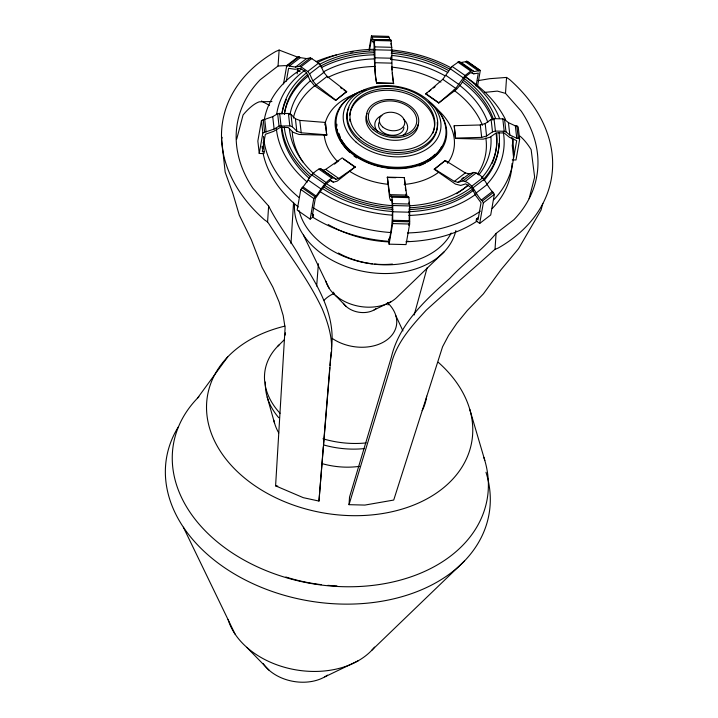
<?xml version="1.0" encoding="UTF-8"?>
<svg xmlns="http://www.w3.org/2000/svg" width="718" height="718" viewBox="0 0 718 718"><rect width="100%" height="100%" fill="white"/><g stroke="black" fill="none" stroke-linecap="round" stroke-linejoin="round"><path stroke-width="1.08" d="M389.075 244.165L392.701 223.594L392.728 205.528L391.938 197.199L391.552 196.077L390.377 196.544L389.73 194.641L387.352 177.14L404.306 177.57L406.684 195.072L407.339 196.974L408.515 196.508L408.901 197.629L409.682 205.958L409.655 224.025L406.029 244.596L389.075 244.165L389.039 238.708L389.201 240.153C392.261 226.942 393.141 213.291 391.741 199.819L390.475 200.322L389.578 197.701L387.352 177.14M409.287 208.121L409.179 221.144M298.123 57.323L279.123 50.063L275.775 51.463A166.827 118.991 10 0 0 264.466 219.834L267.572 222.006L268.9 223.801C286.913 251.991 307.968 278.476 322.238 308.866C328.772 324.68 333.978 341.956 330.621 359.179L318.963 501.065L303.292 497.673L275.595 485.844L285.1 327.866L283.188 315.57L279.087 301.91L272.858 287.119L261.989 267.222L251.282 239.659L239.291 215.131L233.063 194.039L225.165 172.141L221.638 139.498L222.194 137.326M373.046 39.472L390.906 40.064C393.123 54.389 390.457 69.063 393.644 83.396L376.69 82.974C373.495 68.632 376.16 53.958 373.943 39.634L373.046 39.472L371.448 35.9L368.962 49.973M285.279 335.073L285.414 332.847M290.987 243.581L293.563 202.297M267.572 222.006L268.64 206.066L252.88 188.269A152.045 108.445 10 0 1 260.167 79.761L278.054 66.002L285.288 65.598L287.335 66.316M278.054 66.002L279.123 50.063M318.963 501.065L323.306 446.713M542.826 203.409L541.013 210.141L518.522 248.715L501.029 269.699L483.411 293.85L467.292 310.508L456.836 323.297L448.544 335.459L442.557 346.803L393.724 500.051L364.888 505.077L349.02 504.673L349.531 497.089L391.373 357.079C399.199 324.222 425.307 299.945 449.755 278.467C464.393 262.6 482.37 250.115 496.084 233.422L513.962 219.672A152.045 108.445 10 0 0 521.25 111.164L505.499 93.358L497.35 91.105L484.506 92.416M349.02 504.673L390.745 366.413C395.376 344.066 411.199 326.394 426.241 310.176C448.274 290.018 471.08 270.803 493.275 250.788L495.016 249.361L496.084 233.422M505.499 93.358L506.567 77.427L489.703 78.693L477.811 80.667M316.674 286.015L318.397 263.739M333.394 294.362L333.574 292.127M323.486 444.487L329.786 367.661M329.966 365.435L331.061 352.08M331.366 348.813C336.006 316.701 318.666 286.635 301.901 260.688C291.93 241.778 278.126 225.21 268.64 206.066M264.287 151.561L262.321 151.516L265.355 134.302L273.729 131.304L280.388 127.337L288.268 127.535L293.016 132.238L299.074 134.481L326.735 135.181L325.389 122.437L299.801 120.409L295.412 118.784L290.996 114.404L288.403 113.453L277.651 113.722L272.723 116.657L261.469 120.507L257.843 141.078L259.252 153.472L263.937 153.598L264.287 151.561L263.237 142.263M259.252 153.472L262.878 132.911L261.469 120.507M283.52 83.934L286.76 65.535L297.764 57.072L299.128 56.821L300.295 57.637L306.541 58.58L310.445 57.88L318.693 63.04L320.641 65.401L323.854 72.401L327.157 76.404L346.686 91.59L335.62 100.394L314.448 85.604L309.898 80.093L306.451 72.563L300.42 68.345L295.152 69.296L288.6 68.309L286.329 81.215M297.135 73.828L298.087 68.452M322.965 170.202L325.721 169.385L342.235 157.87L355.213 166.944L338.708 178.45L335.952 179.276L320.363 168.542C311.002 172.248 307.412 182.668 300.797 189.489L297.171 210.06L310.158 219.125L313.192 216.791L313.551 214.754L311.818 213.551M325.389 122.437L326.241 130.829M310.158 219.125L313.784 198.554C320.39 191.733 323.98 181.313 333.349 177.606L335.952 179.276M335.62 100.394L346.686 91.59M369.537 49.964L371.439 39.212L372.642 41.725L373.863 41.94C374.742 55.717 373.8 69.619 376.627 83.315M313.551 214.754L312.267 215.741L315.31 198.536L325.514 184.355L330.621 180.424L333.412 182.219L337.218 181.089L355.213 166.944M404.306 177.57L405.087 185.361M476.034 86.025L478.314 73.119L473.808 73.828L470.685 72.662L465.578 76.593L461.171 83.925L456.639 89.212L438.698 103.006L425.72 93.941L442.773 79.33L452.098 66.424L458.91 61.64L461.225 62.502L474.203 71.576L480.306 70.436L477.443 86.681M408.82 225.524L409.197 223.37M438.698 103.006L455.759 88.404L465.085 75.489L470.775 71.109L471.897 70.714L474.203 71.576M476.492 218.882L478 219.941L481.033 202.736L475.612 195.359L471.798 188.071L465.767 183.853L460.714 185.441L455.418 184.086L434.246 169.295L445.313 160.482L465.327 172.921L469.159 173.909L473.862 172.428C484.596 174.357 486.23 186.384 493.356 192.505L494.343 194.39L490.717 214.96L479.714 223.424L476.133 220.92L476.492 218.882L478.179 217.581M434.246 169.295L445.313 160.482M512.257 159.89L516 159.988L519.635 139.418L518.225 127.014L516.879 125.91L515.345 125.874L508.425 122.634L504.575 119.475L502.797 118.883L494.011 118.667L491.112 119.484L485.197 123.595L480.27 124.977L454.207 125.704L455.544 138.448L483.196 139.148L489.999 137.228L496.353 132.812L504.224 133.009L509.439 137.282L516.682 140.674L513.648 157.879L512.248 145.485L513.388 139.032M455.544 138.448L454.207 125.704M479.714 223.424L483.34 202.853L482.352 200.968C475.226 194.847 473.593 182.821 462.859 180.891L458.156 182.372L454.323 181.385L434.309 168.945M236.707 139.077L243.079 114.961A100.287 29.429 -71.3 0 1 259.27 101.821L271.934 101.534M388.025 304.979L388.591 302.808M529.121 198.635L534.641 177.14L531.14 149.613A100.287 39.337 84.5 0 0 519.958 136.097M414.16 315.049L427.147 267.724M197.405 398.266L227.696 356.927M277.399 346.597L284.534 339.515M443.984 251.973L397.548 296.722A39.75 28.352 10 0 1 357.34 305.94A39.75 28.352 10 0 1 325.81 281.196M371.565 650.499L464.447 561.009M286.76 65.535L288.124 65.284L299.128 56.821M288.124 65.284L289.3 66.101L300.295 57.637M289.3 66.101L295.547 67.043L306.541 58.58M295.547 67.043L299.442 66.343L310.445 57.88M299.442 66.343L300.977 66.81L311.971 58.346M300.977 66.81L307.699 71.504L318.693 63.04M335.683 100.053L316.153 84.859L312.851 80.865L309.646 73.855L320.641 65.401M312.851 80.865L323.854 72.401M316.153 84.859L327.157 76.404M461.225 62.502L467.319 61.371L480.306 70.436M334.48 164.126L338.752 160.841M425.72 93.941L427.425 92.622M429.131 91.312L430.845 89.992M433.403 88.027L435.108 86.707M454.323 181.385L465.327 172.921M461.845 178.773L463.586 177.436M458.156 182.372L469.159 173.909M462.859 180.891L473.862 172.428M465.12 181.474L476.124 173.011M471.843 186.168L482.846 177.705M473.189 187.712L484.183 179.249M476.007 193.106L487.01 184.643M481.186 200.142L492.18 191.679M482.352 200.968L493.356 192.505M483.34 202.853L494.343 194.39M455.607 138.098L481.679 137.38L486.598 135.989L492.512 131.879L495.42 131.062L504.198 131.286L505.984 131.87L509.834 135.029L516.754 138.269L518.288 138.305L519.635 139.418M262.878 132.911L274.123 129.061L279.051 126.117L289.803 125.847L292.397 126.808L296.812 131.179L301.21 132.803L326.789 134.831M374.141 309.916L390.888 301.847M324.76 676.886L358.255 660.748M495.016 249.361L498.364 247.961A166.827 118.991 10 0 0 509.672 79.59L506.567 77.427M371.448 35.9L388.716 36.385L390 39.903M371.888 37.076L388.851 37.507M373.943 39.634L390.906 40.064M374.195 40.468L391.157 40.899M372.642 41.725L374.769 41.779M374.922 46.885L391.875 47.316M374.993 49.784L391.947 50.215M374.67 57.808L391.633 58.23M374.787 62.708L391.75 63.139M376.69 82.974L393.644 83.396M387.289 177.481L395.771 177.696M389.73 194.641L406.684 195.072M391.552 196.077L408.515 196.508M403.103 196.867L407.339 196.974M391.938 197.199L408.901 197.629M390.475 200.322L392.593 200.376M392.665 203.616L409.628 204.047M392.728 205.528L409.682 205.958M392.549 211.783L409.511 212.214M392.629 220.282L409.592 220.713M392.764 221.404L409.718 221.835M392.701 223.594L409.655 224.025M275.595 485.844L277.776 486.104M297.252 70.319L300.124 71.638M261.415 101.014L269.492 105.375M466.512 61.066L479.498 70.131M465.524 61.829L478.502 70.903M458.91 61.64L471.897 70.714M457.788 62.044L470.775 71.109M472.076 72.617L473.808 73.828M452.098 66.424L465.085 75.489M450.159 68.677L463.137 77.75M446.058 75.507L459.044 84.571M442.773 79.33L455.759 88.404M425.774 93.591L438.761 102.665M340.449 87.623L342.208 88.852M343.976 90.082L346.623 91.931M445.25 160.832L447.897 162.681M343.796 159.351L355.159 167.285M325.721 169.385L338.708 178.45M320.363 168.542L333.349 177.606M318.738 169.017L331.725 178.091M329.948 179.796L333.412 182.219M313.048 173.406L326.026 182.471M311.729 174.878L324.716 183.952M308.345 180.119L321.332 189.184M302.978 186.886L315.956 195.96M301.982 187.649L314.969 196.723M300.797 189.489L313.784 198.554M335.153 295.143L346.282 306.559M246.786 647.34L269.026 670.181M307.699 71.504L309.646 73.855M303.445 235.073L329.293 288.51M183.359 527.2L235.055 634.084M395.869 315.732L402.942 330.926M469.76 409.314L484.812 460.462M267.186 397.045L274.59 423.306M516.879 125.91L518.288 138.305M515.345 125.874L516.754 138.269M508.425 122.634L509.834 135.029M504.575 119.475L505.984 131.87M502.797 118.883L504.198 131.286M494.011 118.667L495.42 131.062M491.112 119.484L492.512 131.879M485.197 123.595L486.598 135.989M480.27 124.977L481.679 137.38M390.933 43.331L391.148 45.252M408.919 202.171L409.134 204.091M391.66 66.72L392.019 69.915M392.378 73.101L393.581 83.746M405.329 187.488L405.697 190.683M406.056 193.869L406.298 195.996M326.34 131.753L326.735 135.181M299.801 120.409L301.21 132.803M295.412 118.784L296.812 131.179M290.996 114.404L292.397 126.808M288.403 113.453L289.803 125.847M279.625 113.229L281.025 125.623M277.651 113.722L279.051 126.117M272.723 116.657L274.123 129.061M264.727 119.52L266.136 131.915M263.192 119.475L264.601 131.879M263.111 146.364L263.344 148.429M391.13 56.749L391.202 59.657M387.37 302.556A39.75 28.352 10 0 1 385.431 340.924A39.75 28.352 10 0 1 332.246 338.42M324.132 300.205A39.75 28.352 10 0 1 334.355 293.303M359.359 466.359A67.07 47.837 10 0 1 322.454 463.729M278.737 432.882A67.07 47.837 10 0 1 273.809 420.147M426.654 396.174A81.843 58.373 10 0 1 422.166 410.651M366.171 442.916A81.843 58.373 10 0 1 322.938 438.77M280.038 413.272A81.843 58.373 10 0 1 279.625 344.416M364.511 448.57A79.626 56.794 10 0 1 323.423 444.882M278.746 417.732A79.626 56.794 10 0 1 265.489 382.021M375.936 308.722A19.88 14.181 10 0 1 343.348 303.247M455.867 230.55A81.843 58.373 10 0 1 367.212 272.095A81.843 58.373 10 0 1 294.533 204.558M451.245 233.054A79.626 56.794 10 0 1 370.183 263.677A79.626 56.794 10 0 1 299.11 210.643M392.432 264.071A69.332 49.452 10 0 1 374.59 264.044M372.355 263.802A69.332 49.452 10 0 1 338.429 253.032M435.988 108.283A65.67 46.841 10 0 1 447.592 163.264M438.581 172.284A65.67 46.841 10 0 1 404.18 184.427M388.241 184.311A65.67 46.841 10 0 1 349.361 171.126M337.137 161.092A65.67 46.841 10 0 1 324.204 134.526M324.751 124.977A65.67 46.841 10 0 1 356.254 93.708M429.077 101.803A56.228 40.109 10 0 1 427.3 161.756A56.228 40.109 10 0 1 344.945 147.046A56.228 40.109 10 0 1 364.286 90.235M430.118 102.539A55.412 39.517 10 0 1 425.559 161.155A55.412 39.517 10 0 1 344.945 145.009A55.412 39.517 10 0 1 365.866 89.678M441.471 146.831A53.994 38.512 10 0 1 427.381 161.9M425.586 162.923A53.994 38.512 10 0 1 419.007 165.903M356.693 157.915A53.994 38.512 10 0 1 354.028 156.012M349.908 152.584A53.994 38.512 10 0 1 337.02 129.285M336.832 126.215A53.994 38.512 10 0 1 336.895 124.205M434.955 154.307A53.177 37.928 10 0 1 385.27 167.411A53.177 37.928 10 0 1 341.373 139.489M340.44 137.515A53.177 37.928 10 0 1 338.986 133.539M418.235 124.385A26.378 18.812 10 0 1 387.424 139.489A26.378 18.812 10 0 1 367.158 113.327M403.408 119.071A16.55 11.802 10 0 1 403.058 135.307M377.74 131.654A16.55 11.802 10 0 1 381.886 115.454M403.938 127.553A12.807 9.137 10 0 1 388.976 134.894A12.807 9.137 10 0 1 379.14 122.186M437.244 122.383A45.647 32.561 10 0 1 386.948 153.392A45.647 32.561 10 0 1 348.939 107.547M349.935 121.18A42.748 30.488 10 0 1 349.711 119.143M349.792 115.149A42.748 30.488 10 0 1 399.657 91.653A42.748 30.488 10 0 1 432.9 133.135M512.078 163.444A126.126 89.956 10 0 1 492.189 208.561M476.923 221.207A126.126 89.956 10 0 1 405.966 241.733M388.483 241.293A126.126 89.956 10 0 1 312.456 217.033M298.239 206.937A126.126 89.956 10 0 1 263.003 152.826M262.294 148.464A126.126 89.956 10 0 1 262.052 146.275M511.934 137.282A126.126 89.956 10 0 1 493.742 199.775M480.36 211.137A126.126 89.956 10 0 1 407.51 232.946M391.13 232.578A126.126 89.956 10 0 1 313.066 207.655M298.966 197.477A126.126 89.956 10 0 1 263.506 136.402M264.43 118.937A126.126 89.956 10 0 1 301.363 69.224M316.108 61.613A126.126 89.956 10 0 1 336.419 54.873M350.671 52.118A126.126 89.956 10 0 1 352.915 51.813M465.74 77.023A126.126 89.956 10 0 1 505.571 119.673M503.318 132.022A114.898 81.951 10 0 1 486.804 184.454M476.249 193.887A114.898 81.951 10 0 1 408.883 215.463M392.315 215.158A114.898 81.951 10 0 1 319.654 191.338M307.286 182.112A114.898 81.951 10 0 1 276.349 128.45M276.645 114.467A114.898 81.951 10 0 1 304.89 70.292M317.194 62.717A114.898 81.951 10 0 1 374.634 49.3M391.238 49.955A114.898 81.951 10 0 1 450.922 67.752M465.201 76.673A114.898 81.951 10 0 1 499.468 118.291M499.046 143.367A109.773 78.298 10 0 1 483.968 180.496M473.692 190.153A109.773 78.298 10 0 1 408.928 211.72M392.504 211.487A109.773 78.298 10 0 1 322.463 188.484M309.44 178.558A109.773 78.298 10 0 1 281.285 126.924M286.356 99.497A109.773 78.298 10 0 0 281.905 113.991A109.773 78.298 10 0 1 306.048 73.245M284.355 114.108A107.332 76.557 10 0 1 308.399 75.964M321.224 67.716A107.332 76.557 10 0 1 374.096 54.801M391.947 55.457A107.332 76.557 10 0 1 447.781 72.482M462.473 81.987A107.332 76.557 10 0 1 492.539 119.942M496.084 133.503A107.332 76.557 10 0 1 492.027 163.587M499.01 132.489A109.773 78.298 10 0 1 483.609 179.186M473.189 188.708A109.773 78.298 10 0 1 409.296 209.593M392.881 209.36A109.773 78.298 10 0 1 323.782 186.967M309.817 176.431A109.773 78.298 10 0 1 281.851 126.987M319.097 64.611A109.773 78.298 10 0 1 373.854 50.915M391.4 51.49A109.773 78.298 10 0 1 449.468 68.991M463.613 78.047A109.773 78.298 10 0 1 495.626 118.551M496.721 133.521A107.332 76.557 10 0 1 481.616 178.019M471.349 187.407A107.332 76.557 10 0 1 409.807 207.789M392.01 207.538A107.332 76.557 10 0 1 324.348 185.109M311.612 175.407A107.332 76.557 10 0 1 284.265 127.059M284.409 114.18A107.332 76.557 10 0 1 307.923 74.51M320.686 66.074A107.332 76.557 10 0 1 374.473 52.674M391.211 53.222A107.332 76.557 10 0 1 448.158 70.355M463.702 80.497A107.332 76.557 10 0 1 493.652 119.816M485.853 138.027A97.854 69.79 10 0 1 477.425 174.25M467.939 185.163A97.854 69.79 10 0 1 456.495 193.698M302.915 162.026A97.854 69.79 10 0 1 292.244 132.022M293.33 118.111A97.854 69.79 10 0 1 315.597 85.11M327.632 77.616A97.854 69.79 10 0 1 375.191 66.442M391.777 67.133A97.854 69.79 10 0 1 440.915 82.067M453.803 90.172A97.854 69.79 10 0 1 482.451 125.327M490.915 137.12A101.696 72.536 10 0 1 478.726 174.977M468.827 184.885A101.696 72.536 10 0 1 409.368 205.797M392.925 205.707A101.696 72.536 10 0 1 325.801 183.261M313.721 173.675A101.696 72.536 10 0 1 289.417 128.791M289.964 114.763A101.696 72.536 10 0 1 310.589 80.64M323.199 72.006A101.696 72.536 10 0 1 374.114 58.903M390.619 59.388A101.696 72.536 10 0 1 444.747 75.632M459.843 85.532A101.696 72.536 10 0 1 487.8 122.347M408.829 241.293A99.183 70.741 10 0 1 406.567 241.517M388.752 241.885A99.183 70.741 10 0 1 328.225 224.554M374.563 647.097A79.501 56.704 10 0 1 294.057 669.526A79.501 56.704 10 0 1 228.1 619.455M438.222 362.267A134.131 95.673 10 0 1 418.352 503.094A134.131 95.673 10 0 1 224.635 457.384A134.131 95.673 10 0 1 284.974 326.098M485.996 472.273A163.695 116.756 10 0 1 314.08 601.729A163.695 116.756 10 0 1 178.19 427.111M483.851 457.393A159.261 113.588 10 0 1 302.888 581.903A159.261 113.588 10 0 1 198.904 396.74M336.921 585.897A138.664 98.904 10 0 1 327.893 585.341M321.179 584.649A138.664 98.904 10 0 1 285.827 577.003M327.489 675.135A39.75 28.352 10 0 1 263.165 663.549M355.895 141.94A49.255 35.128 10 0 0 438.644 136.007A49.255 35.128 10 0 0 381.734 85.756A49.255 35.128 10 0 0 355.895 141.94M373.172 129.662A26.378 18.812 10 0 0 417.49 126.485A26.378 18.812 10 0 0 387.011 99.578A26.378 18.812 10 0 0 373.172 129.662M374.634 128.827A24.394 17.394 10 0 0 415.614 125.883A24.394 17.394 10 0 0 387.433 101.005A24.394 17.394 10 0 0 374.634 128.827M382.631 126.889A12.807 9.137 10 0 0 404.144 125.345A12.807 9.137 10 0 0 389.353 112.277A12.807 9.137 10 0 0 382.631 126.889M358.856 138.655A45.647 32.561 10 0 0 435.548 133.153A45.647 32.561 10 0 0 382.802 86.591A45.647 32.561 10 0 0 358.856 138.655M360.983 137.434A42.748 30.488 10 0 0 432.81 132.283A42.748 30.488 10 0 0 383.412 88.673A42.748 30.488 10 0 0 360.983 137.434"/></g></svg>
